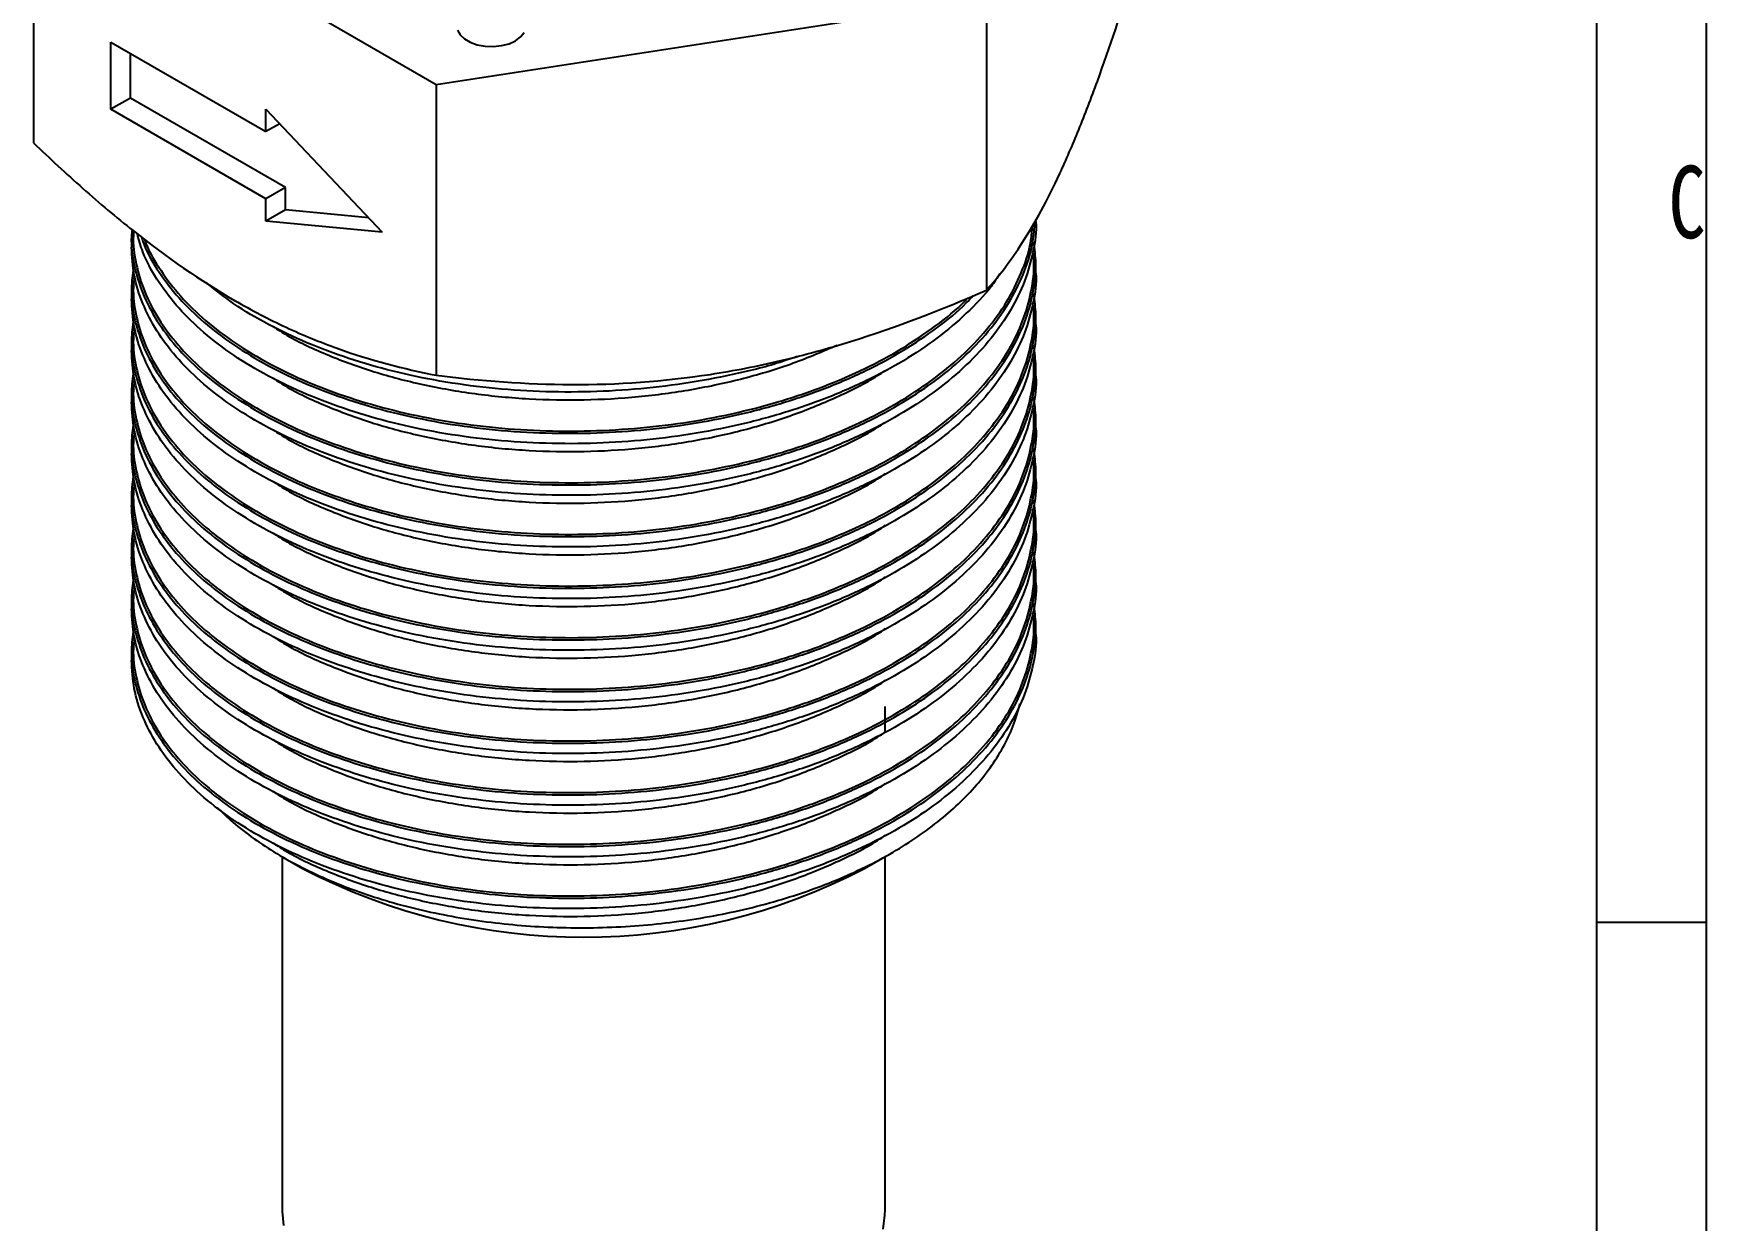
# Model space of a CAD drawing. Header units: millimetres. Extents: x 0 to 297, y 0 to 210.
# Drawn here: x 235.9 to 297, y 43.1 to 86.5 of the extents above; entities that cross this region are included whole.
import ezdxf

# ---------------------------------------------------------------- set-up
doc = ezdxf.new("R2010")
doc.units = ezdxf.units.MM
doc.layers.add('图框', color=7, linetype='Continuous')
doc.styles.add('SLDTEXTSTYLE1', font='HYSWLONGFANGSONG.TTF')

msp = doc.modelspace()

# ---------------------------------------------------------------- linework, layer by layer
at = {"color": 7, "linetype": 'Continuous', "lineweight": 25}
for p, q in [((235.9466444, 93.0749302), (250.6435829, 84.5905682)), ((235.9466444, 93.0749302), (235.9466444, 82.4598996)), ((250.6435829, 84.5905682), (270.7199742, 87.6960602)), ((270.7199742, 87.6960602), (270.7199742, 77.0810297)), ((238.7750715, 86.1345987), (244.4319258, 82.8689662)), ((238.7750715, 83.6849763), (238.7750715, 86.1345987)), ((239.4821783, 84.0931803), (239.4821783, 85.7263946)), ((250.6435829, 84.5905682), (250.6435829, 73.9755377)), ((239.4821783, 84.0931803), (238.7750715, 83.6849763)), ((244.4319258, 80.4193438), (238.7750715, 83.6849763)), ((245.1390326, 80.8275479), (239.4821783, 84.0931803)), ((244.4319258, 82.8689662), (244.4319258, 83.6855071)), ((244.4319258, 83.6855071), (248.6745665, 79.1949307)), ((244.9311173, 83.1571433), (244.4319258, 82.8689662)), ((245.1390326, 80.8275479), (244.4319258, 80.4193438)), ((245.1390326, 80.0110071), (245.1390326, 80.8275479)), ((244.4319258, 79.602803), (244.4319258, 80.4193438)), ((245.1390326, 80.0110071), (244.4319258, 79.602803)), ((248.1797296, 79.7186853), (245.1390326, 80.0110071)), ((248.6745665, 79.1949307), (244.4319258, 79.602803)), ((239.5230357, 79.0265262), (239.5230357, 78.64833)), ((272.5230357, 77.7056336), (272.5230357, 78.0838299)), ((239.5230357, 77.1411335), (239.5230357, 76.7629373)), ((272.5230357, 75.8202409), (272.5230357, 76.1984371)), ((239.5230357, 75.2557408), (239.5230357, 74.8775445)), ((272.5230357, 73.9348482), (272.5230357, 74.3130444)), ((239.5230357, 73.370348), (239.5230357, 72.9921518)), ((272.5230357, 72.0494554), (272.5230357, 72.4276517)), ((239.5230357, 71.4849553), (239.5230357, 71.1067591)), ((272.5230357, 70.1640627), (272.5230357, 70.5422589)), ((239.5230357, 69.5995626), (239.5230357, 69.2213663)), ((272.5230357, 68.27867), (272.5230357, 68.6568662)), ((239.5230357, 67.7141698), (239.5230357, 67.3359736)), ((272.5230357, 66.3932772), (272.5230357, 66.7714735)), ((239.5230357, 65.8287771), (239.5230357, 65.4505809)), ((272.5230357, 64.5078845), (272.5230357, 64.8860807)), ((239.5230357, 63.9433844), (239.5230357, 63.5651881)), ((267.0230357, 60.9476359), (267.0230357, 61.8857081)), ((245.0230357, 56.405531), (245.0230357, 43.5135398)), ((245.0487481, 56.383247), (245.7683214, 55.9677112)), ((266.27775, 55.9677112), (267.2684809, 56.5398339)), ((267.0230357, 43.5135398), (267.0230357, 56.3980953))]:
    msp.add_line(p, q, dxfattribs=at)
at = {"color": 7, "linetype": 'Continuous', "lineweight": 25, "flags": 128}
for points in [[(251.4259885, 86.5646641), (251.5156386, 86.39858), (251.6715341, 86.2497076), (251.8846148, 86.1266987), (252.1424974, 86.0367022), (252.4301946, 85.9849483), (252.7309865, 85.9744448), (253.0273922, 86.0058021), (253.3021857, 86.0771979), (253.5393969, 86.1844828)], [(253.5393969, 86.1844828), (253.72524, 86.3214219), (253.8489145, 86.4800568)], [(245.0230357, 43.5135398), (245.0236079, 43.4487694), (245.0693528, 42.9314145)], [(266.95387, 42.802547), (267.0178862, 43.3192556), (267.0230357, 43.5135398)]]:
    msp.add_lwpolyline(points, dxfattribs=at)
at = {"color": 7, "linetype": 'Continuous', "lineweight": 25}
msp.add_arc((256.0231269, 75.6710793), 22.2122433, 242.50484756, 297.489777509, dxfattribs=at)
for points, knots in [([(270.7199742, 77.0810297), (271.1562085, 77.5621278), (271.5965038, 78.1309889), (272.4889668, 79.5252826), (272.9412236, 80.3526418), (273.5158728, 81.5884325), (273.6315858, 81.846293), (273.8622386, 82.3782494), (273.9770176, 82.6519102), (274.319795, 83.4947765), (274.5462312, 84.0859059), (275.2201248, 85.9352853), (275.6621984, 87.2690889), (276.099427, 88.6708837)], [0, 0, 0, 0, 0.25, 0.25, 0.5, 0.5, 0.5625, 0.5625, 0.625, 0.625, 0.75, 0.75, 1, 1, 1, 1]), ([(235.9466444, 82.4598996), (236.5396609, 81.889294), (237.1395156, 81.3327238), (238.3567826, 80.2556203), (238.9683556, 79.7404308), (240.8079151, 78.2818239), (242.0430141, 77.4252122), (243.911164, 76.345999), (244.536435, 76.020157), (245.478144, 75.5818535), (245.7922844, 75.444365), (246.4147801, 75.1882629), (246.7240297, 75.0692194), (248.2611445, 74.5151709), (249.4617873, 74.2028758), (250.6435829, 73.9755377)], [0, 0, 0, 0, 0.125, 0.125, 0.25, 0.25, 0.5, 0.5, 0.625, 0.625, 0.6875, 0.6875, 0.75, 0.75, 1, 1, 1, 1]), ([(239.5485379, 79.28588), (239.5385998, 79.2024414), (239.4874333, 78.7728571), (239.6019498, 77.9940062), (239.901137, 76.9672911), (240.4204531, 75.9708389), (241.1271708, 75.0195333), (242.019017, 74.1200262), (243.0895815, 73.2812104), (244.3309164, 72.513067), (245.7210804, 71.830855), (247.2327481, 71.2466409), (248.8470662, 70.7643591), (250.552307, 70.3889218), (252.3373564, 70.125303), (254.1761121, 69.9793317), (256.0336685, 69.9540498), (257.8785775, 70.04809), (259.6963101, 70.258551), (261.4743905, 70.5869791), (263.1953208, 71.0321601), (264.8270918, 71.5875346), (266.339264, 72.2420231), (267.7143839, 72.9848667), (268.9444347, 73.811433), (270.0194015, 74.7183872), (270.9212914, 75.694846), (271.6348384, 76.7225698), (272.1387561, 77.7828932), (272.4317621, 78.7325389), (272.4699877, 79.3283538), (272.4849367, 79.5613625)], [0, 0, 0, 0, 0.0086929227, 0.044755559, 0.0809103774, 0.1169270987, 0.1525806637, 0.1880533723, 0.2239512594, 0.2600783738, 0.2962054882, 0.3321033754, 0.367576084, 0.4032296489, 0.4392463702, 0.4754011886, 0.511463825, 0.5472074911, 0.5826390356, 0.6184641828, 0.6545636355, 0.6907092146, 0.7266709918, 0.7622259684, 0.797780945, 0.8337427222, 0.8698883012, 0.9059877539, 0.9418129011, 0.9772444456, 1, 1, 1, 1]), ([(272.522138, 79.5909976), (272.522437, 79.5878132), (272.5570594, 79.219048), (272.4370238, 78.4858571), (272.1482717, 77.4046111), (271.632255, 76.3443969), (270.9219869, 75.3166435), (270.019216, 74.3401927), (268.9444837, 73.4332364), (267.7143709, 72.6066705), (266.3392675, 71.8638268), (264.8270908, 71.2093384), (263.195321, 70.6539639), (261.4743904, 70.2087829), (259.6963101, 69.8803547), (257.8785775, 69.6698937), (256.0336685, 69.5758536), (254.1761121, 69.6011354), (252.3373564, 69.7471068), (250.552307, 70.0107256), (248.8470663, 70.3861629), (247.2327475, 70.8684446), (245.7210824, 71.4526587), (244.3309089, 72.1348709), (243.0896093, 72.9030138), (242.0189145, 73.741831), (241.1275492, 74.6413332), (240.4190262, 75.5926572), (239.9065308, 76.5890401), (239.5826968, 77.6130608), (239.5434478, 78.304553), (239.5239334, 78.6483588)], [0, 0, 0, 0, 0.0003100155, 0.0359008124, 0.0711808226, 0.1068527521, 0.142797814, 0.1787888049, 0.2145967801, 0.2499996945, 0.2854026089, 0.3212105841, 0.357201575, 0.3931466369, 0.4288185664, 0.4640985766, 0.4996893735, 0.5355977765, 0.5715979673, 0.6074606515, 0.6429617326, 0.6782827309, 0.7140270893, 0.7499996945, 0.7859722997, 0.8217166581, 0.8570376563, 0.8925387375, 0.9284014217, 0.9644016125, 1, 1, 1, 1]), ([(239.598811, 77.8941856), (239.5646567, 77.6462614), (239.4828265, 77.0522612), (239.5959482, 76.1086782), (239.9027405, 75.0818811), (240.4200289, 74.0854507), (241.1272833, 73.1341393), (242.0189865, 72.2346338), (243.0895898, 71.3958175), (244.3309142, 70.6276743), (245.721081, 69.9454622), (247.2327479, 69.3612481), (248.8470662, 68.8789664), (250.552307, 68.5035291), (252.3373564, 68.2399103), (254.1761121, 68.0939389), (256.0336685, 68.0686571), (257.8785775, 68.1626972), (259.6963101, 68.3731582), (261.4743905, 68.7015864), (263.1953209, 69.1467674), (264.8270911, 69.7021419), (266.3392665, 70.3566303), (267.7143749, 71.0994741), (268.9444685, 71.9260397), (270.0192735, 72.8329968), (270.9217712, 73.8094446), (271.6330561, 74.837209), (272.1453211, 75.8973828), (272.4479443, 76.9787785), (272.5624405, 77.963498), (272.4840727, 78.5833794), (272.4519069, 78.8378083)], [0, 0, 0, 0, 0.0244876046, 0.0586697192, 0.092939209, 0.1270778028, 0.1608721775, 0.1944951267, 0.2285210831, 0.2627643135, 0.2970075439, 0.3310335003, 0.3646564495, 0.3984508242, 0.432589418, 0.4668589078, 0.5010410224, 0.5349207998, 0.5685047314, 0.602461741, 0.6366787522, 0.6709394843, 0.7050259992, 0.7387269265, 0.7724278538, 0.8065143686, 0.8407751008, 0.8749921119, 0.9089491215, 0.9425330532, 0.9764128306, 1, 1, 1, 1]), ([(271.213714, 77.6782096), (271.1098645, 77.5215292), (270.7771532, 77.0195589), (270.0124553, 76.2272231), (268.9462685, 75.3181967), (267.7138951, 74.4921785), (266.3393966, 73.7491883), (264.8270559, 73.0947396), (263.1953304, 72.5393544), (261.4743879, 72.0941762), (259.6963107, 71.7657473), (257.8785773, 71.5552865), (256.0336686, 71.4612463), (254.1761121, 71.4865282), (252.3373563, 71.6324995), (250.5523071, 71.8961184), (248.8470657, 72.2715556), (247.2327497, 72.7538376), (245.7210742, 73.3380508), (244.3309399, 74.0202662), (243.0894941, 74.7883971), (242.0193391, 75.6272587), (241.125982, 76.5265968), (240.4249363, 77.478537), (239.9495342, 78.3524705), (239.7980062, 78.9146712), (239.7387569, 79.134499)], [0, 0, 0, 0, 0.0197966182, 0.0634241011, 0.1068297364, 0.1497443659, 0.1926589955, 0.2360646308, 0.2796921137, 0.3232639224, 0.3665046462, 0.409270294, 0.4524126706, 0.4959400422, 0.539578677, 0.5830506294, 0.6260842545, 0.6688995871, 0.7122281075, 0.7558333037, 0.7994384999, 0.8427670203, 0.885582353, 0.928615978, 0.9720879305, 1, 1, 1, 1]), ([(239.8871421, 79.0251563), (239.9036045, 78.968622), (240.0195195, 78.5705535), (240.4315264, 77.8575038), (241.1242344, 76.9045886), (242.0198125, 76.0055103), (243.0893657, 75.1665783), (244.3309744, 74.3984664), (245.721065, 73.7162459), (247.2327521, 73.1320341), (248.8470651, 72.6497517), (250.5523073, 72.2743146), (252.3373563, 72.0106958), (254.1761122, 71.8647244), (256.0336683, 71.8394426), (257.8785783, 71.9334824), (259.6963069, 72.1439448), (261.4744025, 72.4723679), (263.1952756, 72.9175677), (264.8272601, 73.472872), (266.3386424, 74.1276202), (267.7166751, 74.8695062), (268.9358391, 75.6996513), (269.7805967, 76.3758572), (270.1554933, 76.7919883), (270.2368654, 76.8823105)], [0, 0, 0, 0, 0.00775513156, 0.05460531658, 0.10098311156, 0.14712565042, 0.19382125721, 0.24081504045, 0.28780882368, 0.33450443047, 0.38064696933, 0.42702476431, 0.47387494933, 0.52090476969, 0.56781468058, 0.61430967823, 0.6603986712, 0.70699965861, 0.75395745988, 0.80097526173, 0.84775397605, 0.89400352828, 0.94025308051, 0.98703179484, 1, 1, 1, 1]), ([(272.522138, 77.7056049), (272.522437, 77.7024205), (272.5570594, 77.3336552), (272.4370238, 76.6004644), (272.1482717, 75.5192184), (271.632255, 74.4590041), (270.9219869, 73.4312507), (270.019216, 72.4547999), (268.9444837, 71.5478436), (267.7143709, 70.7212778), (266.3392675, 69.9784341), (264.8270908, 69.3239457), (263.195321, 68.7685712), (261.4743904, 68.3233901), (259.6963101, 67.994962), (257.8785775, 67.784501), (256.0336685, 67.6904609), (254.1761121, 67.7157427), (252.3373564, 67.8617141), (250.552307, 68.1253329), (248.8470663, 68.5007702), (247.2327475, 68.9830519), (245.7210824, 69.567266), (244.3309089, 70.2494781), (243.0896093, 71.0176211), (242.0189145, 71.8564383), (241.1275492, 72.7559405), (240.4190262, 73.7072644), (239.9065308, 74.7036474), (239.5826968, 75.7276681), (239.5434478, 76.4191602), (239.5239334, 76.762966)], [0, 0, 0, 0, 0.0003100155, 0.0359008124, 0.0711808226, 0.1068527521, 0.142797814, 0.1787888049, 0.2145967801, 0.2499996945, 0.2854026089, 0.3212105841, 0.357201575, 0.3931466369, 0.4288185664, 0.4640985766, 0.4996893735, 0.5355977765, 0.5715979673, 0.6074606515, 0.6429617326, 0.6782827309, 0.7140270893, 0.7499996945, 0.7859722997, 0.8217166581, 0.8570376563, 0.8925387375, 0.9284014217, 0.9644016125, 1, 1, 1, 1]), ([(239.598811, 76.0087929), (239.5646567, 75.7608687), (239.4828265, 75.1668685), (239.5959482, 74.2232855), (239.9027405, 73.1964883), (240.4200289, 72.200058), (241.1272833, 71.2487466), (242.0189865, 70.3492411), (243.0895898, 69.5104248), (244.3309142, 68.7422816), (245.721081, 68.0600695), (247.2327479, 67.4758554), (248.8470662, 66.9935737), (250.552307, 66.6181364), (252.3373564, 66.3545176), (254.1761121, 66.2085462), (256.0336685, 66.1832644), (257.8785775, 66.2773045), (259.6963101, 66.4877655), (261.4743905, 66.8161936), (263.1953209, 67.2613747), (264.8270911, 67.8167491), (266.3392665, 68.4712376), (267.7143749, 69.2140813), (268.9444685, 70.040647), (270.0192735, 70.947604), (270.9217712, 71.9240519), (271.6330561, 72.9518163), (272.1453211, 74.01199), (272.4479443, 75.0933858), (272.5624405, 76.0781053), (272.4840727, 76.6979867), (272.4519069, 76.9524155)], [0, 0, 0, 0, 0.0244876046, 0.0586697192, 0.092939209, 0.1270778028, 0.1608721775, 0.1944951267, 0.2285210831, 0.2627643135, 0.2970075439, 0.3310335003, 0.3646564495, 0.3984508242, 0.432589418, 0.4668589078, 0.5010410224, 0.5349207998, 0.5685047314, 0.602461741, 0.6366787522, 0.6709394843, 0.7050259992, 0.7387269265, 0.7724278538, 0.8065143686, 0.8407751008, 0.8749921119, 0.9089491215, 0.9425330532, 0.9764128306, 1, 1, 1, 1]), ([(263.8016656, 74.6546419), (263.5957029, 74.5823765), (262.8503709, 74.3208643), (261.4703865, 73.9838052), (259.6973661, 73.6500228), (257.8782932, 73.4409801), (256.0337454, 73.3465572), (254.1760924, 73.3719434), (252.3373575, 73.5178846), (250.552322, 73.7815191), (248.8470058, 74.156924), (247.2329746, 74.6393196), (245.7202208, 75.2231053), (244.3341463, 75.9069295), (243.1585952, 76.6199147), (242.5310928, 77.1348846), (242.2520857, 77.3638562)], [0, 0, 0, 0, 0.029123756, 0.1053922252, 0.1810811604, 0.2559385184, 0.3314553059, 0.4076459919, 0.484031434, 0.5601251138, 0.6354515416, 0.7103958685, 0.7862384836, 0.8625653944, 0.9388923053, 1, 1, 1, 1]), ([(250.6435829, 73.9755377), (252.2716315, 73.768616), (253.9148362, 73.6430524), (257.2455534, 73.6297719), (258.9333987, 73.743841), (261.0780187, 74.0733069), (261.5098656, 74.1486671), (262.3706735, 74.3168427), (262.7990343, 74.4094766), (264.0782969, 74.7117215), (264.9233684, 74.9457203), (267.4383736, 75.7322486), (269.0882146, 76.3688229), (270.7199742, 77.0810297)], [0, 0, 0, 0, 0.25, 0.25, 0.5, 0.5, 0.5625, 0.5625, 0.625, 0.625, 0.75, 0.75, 1, 1, 1, 1]), ([(272.522138, 75.8202121), (272.522437, 75.8170277), (272.5570594, 75.4482625), (272.4370238, 74.7150716), (272.1482717, 73.6338257), (271.632255, 72.5736114), (270.9219869, 71.545858), (270.019216, 70.5694072), (268.9444837, 69.6624509), (267.7143709, 68.8358851), (266.3392675, 68.0930414), (264.8270908, 67.4385529), (263.195321, 66.8831784), (261.4743904, 66.4379974), (259.6963101, 66.1095693), (257.8785775, 65.8991083), (256.0336685, 65.8050681), (254.1761121, 65.83035), (252.3373564, 65.9763213), (250.552307, 66.2399401), (248.8470663, 66.6153774), (247.2327475, 67.0976592), (245.7210824, 67.6818732), (244.3309089, 68.3640854), (243.0896093, 69.1322284), (242.0189145, 69.9710455), (241.1275492, 70.8705477), (240.4190262, 71.8218717), (239.9065308, 72.8182546), (239.5826968, 73.8422753), (239.5434478, 74.5337675), (239.5239334, 74.8775733)], [0, 0, 0, 0, 0.0003100155, 0.0359008124, 0.0711808226, 0.1068527521, 0.142797814, 0.1787888049, 0.2145967801, 0.2499996945, 0.2854026089, 0.3212105841, 0.357201575, 0.3931466369, 0.4288185664, 0.4640985766, 0.4996893735, 0.5355977765, 0.5715979673, 0.6074606515, 0.6429617326, 0.6782827309, 0.7140270893, 0.7499996945, 0.7859722997, 0.8217166581, 0.8570376563, 0.8925387375, 0.9284014217, 0.9644016125, 1, 1, 1, 1]), ([(239.598811, 74.1234001), (239.5646567, 73.875476), (239.4828265, 73.2814758), (239.5959482, 72.3378928), (239.9027405, 71.3110956), (240.4200289, 70.3146653), (241.1272833, 69.3633538), (242.0189865, 68.4638483), (243.0895898, 67.6250321), (244.3309142, 66.8568888), (245.721081, 66.1746767), (247.2327479, 65.5904627), (248.8470662, 65.1081809), (250.552307, 64.7327436), (252.3373564, 64.4691248), (254.1761121, 64.3231535), (256.0336685, 64.2978716), (257.8785775, 64.3919118), (259.6963101, 64.6023728), (261.4743905, 64.9308009), (263.1953209, 65.3759819), (264.8270911, 65.9313564), (266.3392665, 66.5858448), (267.7143749, 67.3286886), (268.9444685, 68.1552542), (270.0192735, 69.0622113), (270.9217712, 70.0386591), (271.6330561, 71.0664235), (272.1453211, 72.1265973), (272.4479443, 73.207993), (272.5624405, 74.1927126), (272.4840727, 74.812594), (272.4519069, 75.0670228)], [0, 0, 0, 0, 0.0244876046, 0.0586697192, 0.092939209, 0.1270778028, 0.1608721775, 0.1944951267, 0.2285210831, 0.2627643135, 0.2970075439, 0.3310335003, 0.3646564495, 0.3984508242, 0.432589418, 0.4668589078, 0.5010410224, 0.5349207998, 0.5685047314, 0.602461741, 0.6366787522, 0.6709394843, 0.7050259992, 0.7387269265, 0.7724278538, 0.8065143686, 0.8407751008, 0.8749921119, 0.9089491215, 0.9425330532, 0.9764128306, 1, 1, 1, 1]), ([(272.522138, 73.9348194), (272.522437, 73.931635), (272.5570594, 73.5628698), (272.4370238, 72.8296789), (272.1482717, 71.7484329), (271.632255, 70.6882187), (270.9219869, 69.6604652), (270.019216, 68.6840145), (268.9444837, 67.7770582), (267.7143709, 66.9504923), (266.3392675, 66.2076486), (264.8270908, 65.5531602), (263.195321, 64.9977857), (261.4743904, 64.5526047), (259.6963101, 64.2241765), (257.8785775, 64.0137155), (256.0336685, 63.9196754), (254.1761121, 63.9449572), (252.3373564, 64.0909286), (250.552307, 64.3545474), (248.8470663, 64.7299847), (247.2327475, 65.2122664), (245.7210824, 65.7964805), (244.3309089, 66.4786927), (243.0896093, 67.2468356), (242.0189145, 68.0856528), (241.1275492, 68.985155), (240.4190262, 69.936479), (239.9065308, 70.9328619), (239.5826968, 71.9568826), (239.5434478, 72.6483748), (239.5239334, 72.9921806)], [0, 0, 0, 0, 0.0003100155, 0.0359008124, 0.0711808226, 0.1068527521, 0.142797814, 0.1787888049, 0.2145967801, 0.2499996945, 0.2854026089, 0.3212105841, 0.357201575, 0.3931466369, 0.4288185664, 0.4640985766, 0.4996893735, 0.5355977765, 0.5715979673, 0.6074606515, 0.6429617326, 0.6782827309, 0.7140270893, 0.7499996945, 0.7859722997, 0.8217166581, 0.8570376563, 0.8925387375, 0.9284014217, 0.9644016125, 1, 1, 1, 1]), ([(239.598811, 72.2380074), (239.5646567, 71.9900832), (239.4828265, 71.396083), (239.5959482, 70.4525), (239.9027405, 69.4257029), (240.4200289, 68.4292725), (241.1272833, 67.4779611), (242.0189865, 66.5784556), (243.0895898, 65.7396393), (244.3309142, 64.9714961), (245.721081, 64.289284), (247.2327479, 63.7050699), (248.8470662, 63.2227882), (250.552307, 62.8473509), (252.3373564, 62.5837321), (254.1761121, 62.4377607), (256.0336685, 62.4124789), (257.8785775, 62.506519), (259.6963101, 62.71698), (261.4743905, 63.0454082), (263.1953209, 63.4905892), (264.8270911, 64.0459637), (266.3392665, 64.7004521), (267.7143749, 65.4432959), (268.9444685, 66.2698615), (270.0192735, 67.1768186), (270.9217712, 68.1532664), (271.6330561, 69.1810308), (272.1453211, 70.2412046), (272.4479443, 71.3226003), (272.5624405, 72.3073198), (272.4840727, 72.9272012), (272.4519069, 73.1816301)], [0, 0, 0, 0, 0.0244876046, 0.0586697192, 0.092939209, 0.1270778028, 0.1608721775, 0.1944951267, 0.2285210831, 0.2627643135, 0.2970075439, 0.3310335003, 0.3646564495, 0.3984508242, 0.432589418, 0.4668589078, 0.5010410224, 0.5349207998, 0.5685047314, 0.602461741, 0.6366787522, 0.6709394843, 0.7050259992, 0.7387269265, 0.7724278538, 0.8065143686, 0.8407751008, 0.8749921119, 0.9089491215, 0.9425330532, 0.9764128306, 1, 1, 1, 1]), ([(272.522138, 72.0494267), (272.522437, 72.0462423), (272.5570594, 71.677477), (272.4370238, 70.9442862), (272.1482717, 69.8630402), (271.632255, 68.8028259), (270.9219869, 67.7750725), (270.019216, 66.7986217), (268.9444837, 65.8916654), (267.7143709, 65.0650996), (266.3392675, 64.3222559), (264.8270908, 63.6677674), (263.195321, 63.112393), (261.4743904, 62.6672119), (259.6963101, 62.3387838), (257.8785775, 62.1283228), (256.0336685, 62.0342827), (254.1761121, 62.0595645), (252.3373564, 62.2055359), (250.552307, 62.4691547), (248.8470663, 62.844592), (247.2327475, 63.3268737), (245.7210824, 63.9110878), (244.3309089, 64.5932999), (243.0896093, 65.3614429), (242.0189145, 66.2002601), (241.1275492, 67.0997623), (240.4190262, 68.0510862), (239.9065308, 69.0474692), (239.5826968, 70.0714899), (239.5434478, 70.762982), (239.5239334, 71.1067878)], [0, 0, 0, 0, 0.0003100155, 0.0359008124, 0.0711808226, 0.1068527521, 0.142797814, 0.1787888049, 0.2145967801, 0.2499996945, 0.2854026089, 0.3212105841, 0.357201575, 0.3931466369, 0.4288185664, 0.4640985766, 0.4996893735, 0.5355977765, 0.5715979673, 0.6074606515, 0.6429617326, 0.6782827309, 0.7140270893, 0.7499996945, 0.7859722997, 0.8217166581, 0.8570376563, 0.8925387375, 0.9284014217, 0.9644016125, 1, 1, 1, 1]), ([(239.598811, 70.3526147), (239.5646567, 70.1046905), (239.4828265, 69.5106903), (239.5959482, 68.5671073), (239.9027405, 67.5403101), (240.4200289, 66.5438798), (241.1272833, 65.5925684), (242.0189865, 64.6930628), (243.0895898, 63.8542466), (244.3309142, 63.0861034), (245.721081, 62.4038913), (247.2327479, 61.8196772), (248.8470662, 61.3373955), (250.552307, 60.9619582), (252.3373564, 60.6983394), (254.1761121, 60.552368), (256.0336685, 60.5270861), (257.8785775, 60.6211263), (259.6963101, 60.8315873), (261.4743905, 61.1600154), (263.1953209, 61.6051965), (264.8270911, 62.1605709), (266.3392665, 62.8150594), (267.7143749, 63.5579031), (268.9444685, 64.3844688), (270.0192735, 65.2914258), (270.9217712, 66.2678737), (271.6330561, 67.2956381), (272.1453211, 68.3558118), (272.4479443, 69.4372076), (272.5624405, 70.4219271), (272.4840727, 71.0418085), (272.4519069, 71.2962373)], [0, 0, 0, 0, 0.0244876046, 0.0586697192, 0.092939209, 0.1270778028, 0.1608721775, 0.1944951267, 0.2285210831, 0.2627643135, 0.2970075439, 0.3310335003, 0.3646564495, 0.3984508242, 0.432589418, 0.4668589078, 0.5010410224, 0.5349207998, 0.5685047314, 0.602461741, 0.6366787522, 0.6709394843, 0.7050259992, 0.7387269265, 0.7724278538, 0.8065143686, 0.8407751008, 0.8749921119, 0.9089491215, 0.9425330532, 0.9764128306, 1, 1, 1, 1]), ([(272.522138, 70.1640339), (272.522437, 70.1608495), (272.5570594, 69.7920843), (272.4370238, 69.0588934), (272.1482717, 67.9776475), (271.632255, 66.9174332), (270.9219869, 65.8896798), (270.019216, 64.913229), (268.9444837, 64.0062727), (267.7143709, 63.1797069), (266.3392675, 62.4368632), (264.8270908, 61.7823747), (263.195321, 61.2270002), (261.4743904, 60.7818192), (259.6963101, 60.4533911), (257.8785775, 60.2429301), (256.0336685, 60.1488899), (254.1761121, 60.1741718), (252.3373564, 60.3201431), (250.552307, 60.5837619), (248.8470663, 60.9591992), (247.2327475, 61.441481), (245.7210824, 62.025695), (244.3309089, 62.7079072), (243.0896093, 63.4760502), (242.0189145, 64.3148673), (241.1275492, 65.2143695), (240.4190262, 66.1656935), (239.9065308, 67.1620764), (239.5826968, 68.1860971), (239.5434478, 68.8775893), (239.5239334, 69.2213951)], [0, 0, 0, 0, 0.0003100155, 0.0359008124, 0.0711808226, 0.1068527521, 0.142797814, 0.1787888049, 0.2145967801, 0.2499996945, 0.2854026089, 0.3212105841, 0.357201575, 0.3931466369, 0.4288185664, 0.4640985766, 0.4996893735, 0.5355977765, 0.5715979673, 0.6074606515, 0.6429617326, 0.6782827309, 0.7140270893, 0.7499996945, 0.7859722997, 0.8217166581, 0.8570376563, 0.8925387375, 0.9284014217, 0.9644016125, 1, 1, 1, 1]), ([(239.598811, 68.4672219), (239.5646567, 68.2192978), (239.4828265, 67.6252976), (239.5959482, 66.6817146), (239.9027405, 65.6549174), (240.4200289, 64.6584871), (241.1272833, 63.7071756), (242.0189865, 62.8076701), (243.0895898, 61.9688539), (244.3309142, 61.2007106), (245.721081, 60.5184985), (247.2327479, 59.9342845), (248.8470662, 59.4520027), (250.552307, 59.0765654), (252.3373564, 58.8129466), (254.1761121, 58.6669752), (256.0336685, 58.6416934), (257.8785775, 58.7357336), (259.6963101, 58.9461946), (261.4743905, 59.2746227), (263.1953209, 59.7198037), (264.8270911, 60.2751782), (266.3392665, 60.9296666), (267.7143749, 61.6725104), (268.9444685, 62.499076), (270.0192735, 63.4060331), (270.9217712, 64.3824809), (271.6330561, 65.4102453), (272.1453211, 66.4704191), (272.4479443, 67.5518148), (272.5624405, 68.5365344), (272.4840727, 69.1564158), (272.4519069, 69.4108446)], [0, 0, 0, 0, 0.0244876046, 0.0586697192, 0.092939209, 0.1270778028, 0.1608721775, 0.1944951267, 0.2285210831, 0.2627643135, 0.2970075439, 0.3310335003, 0.3646564495, 0.3984508242, 0.432589418, 0.4668589078, 0.5010410224, 0.5349207998, 0.5685047314, 0.602461741, 0.6366787522, 0.6709394843, 0.7050259992, 0.7387269265, 0.7724278538, 0.8065143686, 0.8407751008, 0.8749921119, 0.9089491215, 0.9425330532, 0.9764128306, 1, 1, 1, 1]), ([(272.522138, 68.2786412), (272.522437, 68.2754568), (272.5570594, 67.9066916), (272.4370238, 67.1735007), (272.1482717, 66.0922547), (271.632255, 65.0320405), (270.9219869, 64.004287), (270.019216, 63.0278362), (268.9444837, 62.12088), (267.7143709, 61.2943141), (266.3392675, 60.5514704), (264.8270908, 59.896982), (263.195321, 59.3416075), (261.4743904, 58.8964265), (259.6963101, 58.5679983), (257.8785775, 58.3575373), (256.0336685, 58.2634972), (254.1761121, 58.288779), (252.3373564, 58.4347504), (250.552307, 58.6983692), (248.8470663, 59.0738065), (247.2327475, 59.5560882), (245.7210824, 60.1403023), (244.3309089, 60.8225145), (243.0896093, 61.5906574), (242.0189145, 62.4294746), (241.1275492, 63.3289768), (240.4190262, 64.2803008), (239.9065308, 65.2766837), (239.5826968, 66.3007044), (239.5434478, 66.9921966), (239.5239334, 67.3360024)], [0, 0, 0, 0, 0.0003100155, 0.0359008124, 0.0711808226, 0.1068527521, 0.142797814, 0.1787888049, 0.2145967801, 0.2499996945, 0.2854026089, 0.3212105841, 0.357201575, 0.3931466369, 0.4288185664, 0.4640985766, 0.4996893735, 0.5355977765, 0.5715979673, 0.6074606515, 0.6429617326, 0.6782827309, 0.7140270893, 0.7499996945, 0.7859722997, 0.8217166581, 0.8570376563, 0.8925387375, 0.9284014217, 0.9644016125, 1, 1, 1, 1]), ([(239.598811, 66.5818292), (239.5646567, 66.333905), (239.4828265, 65.7399048), (239.5959482, 64.7963218), (239.9027405, 63.7695247), (240.4200289, 62.7730943), (241.1272833, 61.8217829), (242.0189865, 60.9222774), (243.0895898, 60.0834611), (244.3309142, 59.3153179), (245.721081, 58.6331058), (247.2327479, 58.0488917), (248.8470662, 57.56661), (250.552307, 57.1911727), (252.3373564, 56.9275539), (254.1761121, 56.7815825), (256.0336685, 56.7563007), (257.8785775, 56.8503408), (259.6963101, 57.0608018), (261.4743905, 57.38923), (263.1953209, 57.834411), (264.8270911, 58.3897855), (266.3392665, 59.0442739), (267.7143749, 59.7871177), (268.9444685, 60.6136833), (270.0192735, 61.5206404), (270.9217712, 62.4970882), (271.6330561, 63.5248526), (272.1453211, 64.5850264), (272.4479443, 65.6664221), (272.5624405, 66.6511416), (272.4840727, 67.271023), (272.4519069, 67.5254518)], [0, 0, 0, 0, 0.0244876046, 0.0586697192, 0.092939209, 0.1270778028, 0.1608721775, 0.1944951267, 0.2285210831, 0.2627643135, 0.2970075439, 0.3310335003, 0.3646564495, 0.3984508242, 0.432589418, 0.4668589078, 0.5010410224, 0.5349207998, 0.5685047314, 0.602461741, 0.6366787522, 0.6709394843, 0.7050259992, 0.7387269265, 0.7724278538, 0.8065143686, 0.8407751008, 0.8749921119, 0.9089491215, 0.9425330532, 0.9764128306, 1, 1, 1, 1]), ([(272.522138, 66.3932485), (272.522437, 66.3900641), (272.5570594, 66.0212988), (272.4370238, 65.288108), (272.1482717, 64.206862), (271.632255, 63.1466477), (270.9219869, 62.1188943), (270.019216, 61.1424435), (268.9444837, 60.2354872), (267.7143709, 59.4089214), (266.3392675, 58.6660777), (264.8270908, 58.0115892), (263.195321, 57.4562148), (261.4743904, 57.0110337), (259.6963101, 56.6826056), (257.8785775, 56.4721446), (256.0336685, 56.3781045), (254.1761121, 56.4033863), (252.3373564, 56.5493577), (250.552307, 56.8129765), (248.8470663, 57.1884138), (247.2327475, 57.6706955), (245.7210824, 58.2549096), (244.3309089, 58.9371217), (243.0896093, 59.7052647), (242.0189145, 60.5440819), (241.1275492, 61.443584), (240.4190262, 62.394908), (239.9065308, 63.3912909), (239.5826968, 64.4153117), (239.5434478, 65.1068038), (239.5239334, 65.4506096)], [0, 0, 0, 0, 0.0003100155, 0.0359008124, 0.0711808226, 0.1068527521, 0.142797814, 0.1787888049, 0.2145967801, 0.2499996945, 0.2854026089, 0.3212105841, 0.357201575, 0.3931466369, 0.4288185664, 0.4640985766, 0.4996893735, 0.5355977765, 0.5715979673, 0.6074606515, 0.6429617326, 0.6782827309, 0.7140270893, 0.7499996945, 0.7859722997, 0.8217166581, 0.8570376563, 0.8925387375, 0.9284014217, 0.9644016125, 1, 1, 1, 1]), ([(239.598811, 64.6964365), (239.5646567, 64.4485123), (239.4828265, 63.8545121), (239.5959482, 62.9109291), (239.9027405, 61.8841319), (240.4200289, 60.8877016), (241.1272833, 59.9363902), (242.0189865, 59.0368846), (243.0895898, 58.1980684), (244.3309142, 57.4299252), (245.721081, 56.7477131), (247.2327479, 56.163499), (248.8470662, 55.6812173), (250.552307, 55.30578), (252.3373564, 55.0421612), (254.1761121, 54.8961898), (256.0336685, 54.8709079), (257.8785775, 54.9649481), (259.6963101, 55.1754091), (261.4743905, 55.5038372), (263.1953209, 55.9490183), (264.8270911, 56.5043927), (266.3392665, 57.1588812), (267.7143749, 57.9017249), (268.9444685, 58.7282906), (270.0192735, 59.6352476), (270.9217712, 60.6116955), (271.6330561, 61.6394599), (272.1453211, 62.6996336), (272.4479443, 63.7810294), (272.5624405, 64.7657489), (272.4840727, 65.3856303), (272.4519069, 65.6400591)], [0, 0, 0, 0, 0.0244876046, 0.0586697192, 0.092939209, 0.1270778028, 0.1608721775, 0.1944951267, 0.2285210831, 0.2627643135, 0.2970075439, 0.3310335003, 0.3646564495, 0.3984508242, 0.432589418, 0.4668589078, 0.5010410224, 0.5349207998, 0.5685047314, 0.602461741, 0.6366787522, 0.6709394843, 0.7050259992, 0.7387269265, 0.7724278538, 0.8065143686, 0.8407751008, 0.8749921119, 0.9089491215, 0.9425330532, 0.9764128306, 1, 1, 1, 1]), ([(272.522138, 64.5078557), (272.522437, 64.5046713), (272.5570594, 64.1359061), (272.4370238, 63.4027152), (272.1482717, 62.3214693), (271.632255, 61.261255), (270.9219869, 60.2335016), (270.019216, 59.2570508), (268.9444837, 58.3500945), (267.7143709, 57.5235287), (266.3392675, 56.780685), (264.8270908, 56.1261965), (263.195321, 55.570822), (261.4743904, 55.125641), (259.6963101, 54.7972129), (257.8785775, 54.5867519), (256.0336685, 54.4927117), (254.1761121, 54.5179935), (252.3373564, 54.6639649), (250.552307, 54.9275837), (248.8470663, 55.303021), (247.2327475, 55.7853028), (245.7210824, 56.3695168), (244.3309089, 57.051729), (243.0896093, 57.819872), (242.0189145, 58.6586891), (241.1275492, 59.5581913), (240.4190262, 60.5095153), (239.9065308, 61.5058982), (239.5826968, 62.5299189), (239.5434478, 63.2214111), (239.5239334, 63.5652169)], [0, 0, 0, 0, 0.0003100155, 0.0359008124, 0.0711808226, 0.1068527521, 0.142797814, 0.1787888049, 0.2145967801, 0.2499996945, 0.2854026089, 0.3212105841, 0.357201575, 0.3931466369, 0.4288185664, 0.4640985766, 0.4996893735, 0.5355977765, 0.5715979673, 0.6074606515, 0.6429617326, 0.6782827309, 0.7140270893, 0.7499996945, 0.7859722997, 0.8217166581, 0.8570376563, 0.8925387375, 0.9284014217, 0.9644016125, 1, 1, 1, 1]), ([(242.6562604, 58.1932334), (242.8410898, 58.0130546), (243.2458414, 57.6184873), (243.9763224, 57.0570637), (244.8213449, 56.5019465), (245.7448944, 55.9924169), (246.7526101, 55.5234189), (247.8234481, 55.1072907), (248.9547335, 54.7437963), (250.1312368, 54.4374803), (251.3643849, 54.186109), (252.6281409, 53.9965555), (253.9204406, 53.8684897), (255.2247521, 53.8034026), (256.5519825, 53.8014293), (257.8706299, 53.8640591), (259.1786828, 53.9901601), (260.4596715, 54.1778744), (261.7262889, 54.4295929), (262.9505058, 54.7413885), (264.1310179, 55.112338), (265.2527809, 55.5376627), (266.3239563, 56.0213223), (267.316942, 56.5526563), (268.2319654, 57.1302811), (269.0585412, 57.7465964), (269.8046126, 58.408326), (270.4518551, 59.102405), (271.0012603, 59.8275653), (271.4414221, 60.574943), (271.7663309, 61.294743), (271.8886593, 61.76766), (271.943284, 61.9788371)], [0, 0, 0, 0, 0.0282706643, 0.061908965, 0.0945787725, 0.1278285205, 0.1610782685, 0.1949282171, 0.2277191603, 0.2610894696, 0.2944597788, 0.3284267043, 0.3614587475, 0.3950787474, 0.4286987474, 0.4629273007, 0.4960387915, 0.529732841, 0.5634268905, 0.5977224376, 0.6311169532, 0.6651074599, 0.6990979667, 0.7337053946, 0.7671410113, 0.801163086, 0.8351851608, 0.8698139335, 0.9035669858, 0.9379236667, 0.9722803475, 1, 1, 1, 1])]:
    msp.add_open_spline(points, degree=3, knots=knots, dxfattribs=at)
at = {"color": 8, "linetype": 'Continuous', "lineweight": 25}
for points, knots in [([(239.609791, 79.2346841), (239.6037888, 79.1819244), (239.5585794, 78.7845287), (239.6739547, 78.0394596), (239.9696855, 77.0173101), (240.4873589, 76.0252629), (241.1908981, 75.0781725), (242.0789678, 74.1826539), (243.1449388, 73.3475735), (244.3809633, 72.5828652), (245.7651761, 71.9037205), (247.2703735, 71.3221519), (248.8777818, 70.8420733), (250.5757237, 70.4683846), (252.3531324, 70.2060402), (254.1840175, 70.0608412), (256.033623, 70.0358141), (257.870635, 70.1295946), (259.6805873, 70.3392929), (261.4510569, 70.6664593), (263.1646209, 71.1098816), (264.7894075, 71.6630263), (266.2951062, 72.3148589), (267.6643435, 73.0546628), (268.8891169, 73.877832), (269.9595294, 74.781047), (270.8573822, 75.7534835), (271.5685326, 76.7769181), (272.067867, 77.8329836), (272.3474759, 78.7150687), (272.384406, 79.2441748), (272.3961264, 79.4120945)], [0, 0, 0, 0, 0.0055734557, 0.0419803271, 0.0784802612, 0.1148407788, 0.1508346705, 0.1866459779, 0.222886526, 0.2593584914, 0.2958304568, 0.3320710049, 0.3678823123, 0.403876204, 0.4402367216, 0.4767366557, 0.5131435271, 0.5492283807, 0.5849981307, 0.6211652439, 0.6576092834, 0.6940998899, 0.7304049384, 0.7662992998, 0.8021936612, 0.8384987098, 0.8749893162, 0.9114333557, 0.9476004689, 0.9833702189, 1, 1, 1, 1]), ([(239.9955089, 78.9453026), (239.9994717, 78.9321319), (240.1056291, 78.5793083), (240.5011733, 77.9122639), (241.1872347, 76.9631387), (242.0799602, 76.0681621), (243.1446697, 75.2329349), (244.3810357, 74.4682664), (245.7651569, 73.789111), (247.2703786, 73.2075452), (248.8777805, 72.7274658), (250.5757241, 72.3537774), (252.3531322, 72.0914329), (254.1840176, 71.9462339), (256.0336227, 71.9212069), (257.8706361, 72.014987), (259.6805833, 72.224687), (261.4510721, 72.551847), (263.1645635, 72.9952934), (264.7896213, 73.548348), (266.294317, 74.2005141), (267.6672524, 74.9390881), (268.8782042, 75.766854), (269.6738057, 76.3946251), (270.0078477, 76.7612145), (270.0470447, 76.8042307)], [0, 0, 0, 0, 0.0018400541, 0.0492923063, 0.0962660938, 0.1430015998, 0.190297286, 0.2378949831, 0.2854926801, 0.3327883663, 0.3795238724, 0.4264976598, 0.473949912, 0.5215841096, 0.5690968557, 0.616189353, 0.6628706246, 0.7100704746, 0.757631727, 0.8052537516, 0.852633614, 0.8994775095, 0.9463214051, 0.9937012675, 1, 1, 1, 1]), ([(239.6344808, 77.5917189), (239.6176039, 77.4581786), (239.5571778, 76.980049), (239.6699131, 76.1541105), (239.9707654, 75.1319057), (240.4870732, 74.1398733), (241.1909738, 73.1927789), (242.0789473, 72.2972613), (243.1449444, 71.4621807), (244.3809618, 70.6974725), (245.7651765, 70.0183277), (247.2703734, 69.4367592), (248.8777819, 68.9566805), (250.5757237, 68.5829919), (252.3531324, 68.3206475), (254.1840175, 68.1754485), (256.033623, 68.1504213), (257.870635, 68.2442019), (259.6805873, 68.4539002), (261.4510568, 68.7810666), (263.1646211, 69.2244889), (264.7894066, 69.7776336), (266.2951098, 70.4294661), (267.6643304, 71.1692703), (268.8891661, 71.9924382), (269.9593431, 72.8956584), (270.8580807, 73.8680752), (271.5659382, 74.8915831), (272.077423, 75.9473782), (272.3735286, 77.0242271), (272.4876241, 77.8744171), (272.4320432, 78.3615262), (272.4179942, 78.4846502)], [0, 0, 0, 0, 0.013563709, 0.0485636913, 0.0836531401, 0.11860856, 0.1532115216, 0.1876389546, 0.222479041, 0.2575416019, 0.2926041628, 0.3274442492, 0.3618716822, 0.3964746438, 0.4314300636, 0.4665195125, 0.5015194948, 0.5362099033, 0.5705973849, 0.6053668741, 0.6404025883, 0.6754830699, 0.7103851642, 0.7448924417, 0.7793997192, 0.8143018135, 0.8493822952, 0.8844180093, 0.9191874986, 0.9535749801, 0.9882653886, 1, 1, 1, 1]), ([(239.6344808, 75.7063262), (239.6176039, 75.5727859), (239.5571778, 75.0946563), (239.6699131, 74.2687178), (239.9707654, 73.246513), (240.4870732, 72.2544805), (241.1909738, 71.3073862), (242.0789473, 70.4118686), (243.1449444, 69.5767879), (244.3809618, 68.8120798), (245.7651765, 68.132935), (247.2703734, 67.5513664), (248.8777819, 67.0712878), (250.5757237, 66.6975991), (252.3531324, 66.4352547), (254.1840175, 66.2900557), (256.033623, 66.2650286), (257.870635, 66.3588091), (259.6805873, 66.5685074), (261.4510568, 66.8956738), (263.1646211, 67.3390962), (264.7894066, 67.8922409), (266.2951098, 68.5440734), (267.6643304, 69.2838776), (268.8891661, 70.1070455), (269.9593431, 71.0102657), (270.8580807, 71.9826825), (271.5659382, 73.0061904), (272.077423, 74.0619854), (272.3735286, 75.1388344), (272.4876241, 75.9890244), (272.4320432, 76.4761334), (272.4179942, 76.5992575)], [0, 0, 0, 0, 0.013563709, 0.0485636913, 0.0836531401, 0.11860856, 0.1532115216, 0.1876389546, 0.222479041, 0.2575416019, 0.2926041628, 0.3274442492, 0.3618716822, 0.3964746438, 0.4314300636, 0.4665195125, 0.5015194948, 0.5362099033, 0.5705973849, 0.6053668741, 0.6404025883, 0.6754830699, 0.7103851642, 0.7448924417, 0.7793997192, 0.8143018135, 0.8493822952, 0.8844180093, 0.9191874986, 0.9535749801, 0.9882653886, 1, 1, 1, 1]), ([(244.690576, 75.7557118), (244.8604184, 75.6453134), (245.4648021, 75.252461), (246.70065, 74.6893034), (248.3561243, 74.0821667), (250.1501377, 73.6110805), (252.0464416, 73.2774729), (254.0232891, 73.0904088), (256.0311056, 73.0550758), (258.0266311, 73.170295), (259.9869868, 73.4323329), (261.8847161, 73.8455503), (263.676496, 74.3847407), (264.7484237, 74.8495853), (265.2714055, 75.0763779)], [0, 0, 0, 0, 0.0346509146, 0.1233051873, 0.2111963088, 0.2982345956, 0.3863380731, 0.4750539703, 0.5636159665, 0.6512656442, 0.738417789, 0.8267041036, 0.915450845, 1, 1, 1, 1]), ([(239.6344808, 73.8209334), (239.6176039, 73.6873931), (239.5571778, 73.2092636), (239.6699131, 72.383325), (239.9707654, 71.3611203), (240.4870732, 70.3690878), (241.1909738, 69.4219934), (242.0789473, 68.5264759), (243.1449444, 67.6913952), (244.3809618, 66.926687), (245.7651765, 66.2475423), (247.2703734, 65.6659737), (248.8777819, 65.1858951), (250.5757237, 64.8122064), (252.3531324, 64.549862), (254.1840175, 64.404663), (256.033623, 64.3796358), (257.870635, 64.4734164), (259.6805873, 64.6831147), (261.4510568, 65.0102811), (263.1646211, 65.4537034), (264.7894066, 66.0068481), (266.2951098, 66.6586806), (267.6643304, 67.3984849), (268.8891661, 68.2216527), (269.9593431, 69.1248729), (270.8580807, 70.0972897), (271.5659382, 71.1207977), (272.077423, 72.1765927), (272.3735286, 73.2534417), (272.4876241, 74.1036316), (272.4320432, 74.5907407), (272.4179942, 74.7138647)], [0, 0, 0, 0, 0.013563709, 0.0485636913, 0.0836531401, 0.11860856, 0.1532115216, 0.1876389546, 0.222479041, 0.2575416019, 0.2926041628, 0.3274442492, 0.3618716822, 0.3964746438, 0.4314300636, 0.4665195125, 0.5015194948, 0.5362099033, 0.5705973849, 0.6053668741, 0.6404025883, 0.6754830699, 0.7103851642, 0.7448924417, 0.7793997192, 0.8143018135, 0.8493822952, 0.8844180093, 0.9191874986, 0.9535749801, 0.9882653886, 1, 1, 1, 1]), ([(244.690576, 73.8703191), (244.8604184, 73.7599207), (245.4648021, 73.3670683), (246.70065, 72.8039106), (248.3561241, 72.1967741), (250.1501382, 71.7256873), (252.0464399, 71.3920818), (254.0232958, 71.20501), (256.0310807, 71.1697056), (258.0267226, 71.2848193), (259.9866454, 71.5472498), (261.8860116, 71.9589823), (263.6982884, 72.51177), (265.3536275, 73.2044353), (266.4713209, 73.7586161), (266.9699944, 74.1063907), (267.0357951, 74.1522801)], [0, 0, 0, 0, 0.031371005, 0.1116336378, 0.1912053561, 0.2700049654, 0.349768939, 0.4300873631, 0.5102664539, 0.5896195824, 0.6685222724, 0.7484517765, 0.8287981253, 0.9088660967, 0.9879747415, 1, 1, 1, 1]), ([(239.6344808, 71.9355407), (239.6176039, 71.8020004), (239.5571778, 71.3238708), (239.6699131, 70.4979323), (239.9707654, 69.4757275), (240.4870732, 68.4836951), (241.1909738, 67.5366007), (242.0789473, 66.6410831), (243.1449444, 65.8060025), (244.3809618, 65.0412943), (245.7651765, 64.3621495), (247.2703734, 63.780581), (248.8777819, 63.3005023), (250.5757237, 62.9268137), (252.3531324, 62.6644693), (254.1840175, 62.5192703), (256.033623, 62.4942431), (257.870635, 62.5880237), (259.6805873, 62.797722), (261.4510568, 63.1248884), (263.1646211, 63.5683107), (264.7894066, 64.1214554), (266.2951098, 64.7732879), (267.6643304, 65.5130921), (268.8891661, 66.33626), (269.9593431, 67.2394802), (270.8580807, 68.211897), (271.5659382, 69.2354049), (272.077423, 70.2912), (272.3735286, 71.3680489), (272.4876241, 72.2182389), (272.4320432, 72.705348), (272.4179942, 72.828472)], [0, 0, 0, 0, 0.01356370898, 0.0485636913, 0.08365314013, 0.11860855996, 0.15321152155, 0.1876389546, 0.22247904097, 0.25754160189, 0.29260416281, 0.32744424918, 0.36187168223, 0.39647464382, 0.43143006365, 0.46651951248, 0.5015194948, 0.53620990329, 0.57059738486, 0.6053668741, 0.64040258825, 0.67548306987, 0.71038516418, 0.74489244171, 0.77939971923, 0.81430181355, 0.84938229517, 0.88441800932, 0.91918749856, 0.95357498013, 0.98826538862, 1, 1, 1, 1]), ([(244.690576, 71.9849263), (244.8604184, 71.8745279), (245.4648021, 71.4816755), (246.70065, 70.9185179), (248.3561241, 70.3113814), (250.1501382, 69.8402946), (252.0464399, 69.506689), (254.0232958, 69.3196173), (256.0310807, 69.2843129), (258.0267226, 69.3994265), (259.9866454, 69.6618571), (261.8860116, 70.0735896), (263.6982884, 70.6263772), (265.3536275, 71.3190425), (266.4713209, 71.8732233), (266.9699944, 72.2209979), (267.0357951, 72.2668873)], [0, 0, 0, 0, 0.031371005, 0.1116336378, 0.1912053561, 0.2700049654, 0.349768939, 0.4300873631, 0.5102664539, 0.5896195824, 0.6685222724, 0.7484517765, 0.8287981253, 0.9088660967, 0.9879747415, 1, 1, 1, 1]), ([(239.6344808, 70.050148), (239.6176039, 69.9166076), (239.5571778, 69.4384781), (239.6699131, 68.6125396), (239.9707654, 67.5903348), (240.4870732, 66.5983023), (241.1909738, 65.651208), (242.0789473, 64.7556904), (243.1449444, 63.9206097), (244.3809618, 63.1559016), (245.7651765, 62.4767568), (247.2703734, 61.8951882), (248.8777819, 61.4151096), (250.5757237, 61.0414209), (252.3531324, 60.7790765), (254.1840175, 60.6338775), (256.033623, 60.6088504), (257.870635, 60.7026309), (259.6805873, 60.9123292), (261.4510568, 61.2394956), (263.1646211, 61.682918), (264.7894066, 62.2360627), (266.2951098, 62.8878952), (267.6643304, 63.6276994), (268.8891661, 64.4508673), (269.9593431, 65.3540874), (270.8580807, 66.3265043), (271.5659382, 67.3500122), (272.077423, 68.4058072), (272.3735286, 69.4826562), (272.4876241, 70.3328462), (272.4320432, 70.8199552), (272.4179942, 70.9430793)], [0, 0, 0, 0, 0.013563709, 0.0485636913, 0.0836531401, 0.11860856, 0.1532115216, 0.1876389546, 0.222479041, 0.2575416019, 0.2926041628, 0.3274442492, 0.3618716822, 0.3964746438, 0.4314300636, 0.4665195125, 0.5015194948, 0.5362099033, 0.5705973849, 0.6053668741, 0.6404025883, 0.6754830699, 0.7103851642, 0.7448924417, 0.7793997192, 0.8143018135, 0.8493822952, 0.8844180093, 0.9191874986, 0.9535749801, 0.9882653886, 1, 1, 1, 1]), ([(244.690576, 70.0995336), (244.8604184, 69.9891352), (245.4648021, 69.5962828), (246.70065, 69.0331251), (248.3561241, 68.4259886), (250.1501382, 67.9549018), (252.0464399, 67.6212963), (254.0232958, 67.4342245), (256.0310807, 67.3989202), (258.0267226, 67.5140338), (259.9866454, 67.7764643), (261.8860116, 68.1881968), (263.6982884, 68.7409845), (265.3536275, 69.4336498), (266.4713209, 69.9878306), (266.9699944, 70.3356052), (267.0357951, 70.3814946)], [0, 0, 0, 0, 0.031371005, 0.1116336378, 0.1912053561, 0.2700049654, 0.349768939, 0.4300873631, 0.5102664539, 0.5896195824, 0.6685222724, 0.7484517765, 0.8287981253, 0.9088660967, 0.9879747415, 1, 1, 1, 1]), ([(239.6344808, 68.1647552), (239.6176039, 68.0312149), (239.5571778, 67.5530853), (239.6699131, 66.7271468), (239.9707654, 65.7049421), (240.4870732, 64.7129096), (241.1909738, 63.7658152), (242.0789473, 62.8702977), (243.1449444, 62.035217), (244.3809618, 61.2705088), (245.7651765, 60.5913641), (247.2703734, 60.0097955), (248.8777819, 59.5297169), (250.5757237, 59.1560282), (252.3531324, 58.8936838), (254.1840175, 58.7484848), (256.033623, 58.7234576), (257.870635, 58.8172382), (259.6805873, 59.0269365), (261.4510568, 59.3541029), (263.1646211, 59.7975252), (264.7894066, 60.3506699), (266.2951098, 61.0025024), (267.6643304, 61.7423067), (268.8891661, 62.5654745), (269.9593431, 63.4686947), (270.8580807, 64.4411115), (271.5659382, 65.4646194), (272.077423, 66.5204145), (272.3735286, 67.5972635), (272.4876241, 68.4474534), (272.4320432, 68.9345625), (272.4179942, 69.0576865)], [0, 0, 0, 0, 0.013563709, 0.0485636913, 0.0836531401, 0.11860856, 0.1532115216, 0.1876389546, 0.222479041, 0.2575416019, 0.2926041628, 0.3274442492, 0.3618716822, 0.3964746438, 0.4314300636, 0.4665195125, 0.5015194948, 0.5362099033, 0.5705973849, 0.6053668741, 0.6404025883, 0.6754830699, 0.7103851642, 0.7448924417, 0.7793997192, 0.8143018135, 0.8493822952, 0.8844180093, 0.9191874986, 0.9535749801, 0.9882653886, 1, 1, 1, 1]), ([(244.690576, 68.2141409), (244.8604184, 68.1037425), (245.4648021, 67.7108901), (246.70065, 67.1477324), (248.3561241, 66.5405959), (250.1501382, 66.0695091), (252.0464399, 65.7359036), (254.0232958, 65.5488318), (256.0310807, 65.5135274), (258.0267226, 65.6286411), (259.9866454, 65.8910716), (261.8860116, 66.3028041), (263.6982884, 66.8555918), (265.3536275, 67.5482571), (266.4713209, 68.1024379), (266.9699944, 68.4502125), (267.0357951, 68.4961018)], [0, 0, 0, 0, 0.03137100504, 0.1116336378, 0.19120535607, 0.27000496539, 0.34976893897, 0.43008736308, 0.51026645388, 0.58961958242, 0.66852227236, 0.74845177645, 0.82879812529, 0.90886609669, 0.98797474152, 1, 1, 1, 1]), ([(239.6344808, 66.2793625), (239.6176039, 66.1458222), (239.5571778, 65.6676926), (239.6699131, 64.8417541), (239.9707654, 63.8195493), (240.4870732, 62.8275169), (241.1909738, 61.8804225), (242.0789473, 60.9849049), (243.1449444, 60.1498243), (244.3809618, 59.3851161), (245.7651765, 58.7059713), (247.2703734, 58.1244028), (248.8777819, 57.6443241), (250.5757237, 57.2706355), (252.3531324, 57.0082911), (254.1840175, 56.8630921), (256.033623, 56.8380649), (257.870635, 56.9318454), (259.6805873, 57.1415438), (261.4510568, 57.4687101), (263.1646211, 57.9121325), (264.7894066, 58.4652772), (266.2951098, 59.1171097), (267.6643304, 59.8569139), (268.8891661, 60.6800818), (269.9593431, 61.583302), (270.8580807, 62.5557188), (271.5659382, 63.5792267), (272.077423, 64.6350218), (272.3735286, 65.7118707), (272.4876241, 66.5620607), (272.4320432, 67.0491698), (272.4179942, 67.1722938)], [0, 0, 0, 0, 0.01356370898, 0.0485636913, 0.08365314013, 0.11860855996, 0.15321152155, 0.1876389546, 0.22247904097, 0.25754160189, 0.29260416281, 0.32744424918, 0.36187168223, 0.39647464382, 0.43143006365, 0.46651951248, 0.5015194948, 0.53620990329, 0.57059738486, 0.6053668741, 0.64040258825, 0.67548306987, 0.71038516418, 0.74489244171, 0.77939971923, 0.81430181355, 0.84938229517, 0.88441800932, 0.91918749856, 0.95357498013, 0.98826538862, 1, 1, 1, 1]), ([(244.690576, 66.3287481), (244.8604184, 66.2183497), (245.4648021, 65.8254973), (246.70065, 65.2623397), (248.3561241, 64.6552032), (250.1501382, 64.1841164), (252.0464399, 63.8505108), (254.0232958, 63.6634391), (256.0310807, 63.6281347), (258.0267226, 63.7432483), (259.9866454, 64.0056789), (261.8860116, 64.4174114), (263.6982884, 64.970199), (265.3536275, 65.6628643), (266.4713209, 66.2170451), (266.9699944, 66.5648197), (267.0357951, 66.6107091)], [0, 0, 0, 0, 0.031371005, 0.1116336378, 0.1912053561, 0.2700049654, 0.349768939, 0.4300873631, 0.5102664539, 0.5896195824, 0.6685222724, 0.7484517765, 0.8287981253, 0.9088660967, 0.9879747415, 1, 1, 1, 1]), ([(239.6344808, 64.3939698), (239.6176039, 64.2604294), (239.5571778, 63.7822999), (239.6699131, 62.9563614), (239.9707654, 61.9341566), (240.4870732, 60.9421241), (241.1909738, 59.9950298), (242.0789473, 59.0995122), (243.1449444, 58.2644315), (244.3809618, 57.4997234), (245.7651765, 56.8205786), (247.2703734, 56.23901), (248.8777819, 55.7589314), (250.5757237, 55.3852427), (252.3531324, 55.1228983), (254.1840175, 54.9776993), (256.033623, 54.9526722), (257.870635, 55.0464527), (259.6805873, 55.256151), (261.4510568, 55.5833174), (263.1646211, 56.0267398), (264.7894066, 56.5798844), (266.2951098, 57.231717), (267.6643304, 57.9715212), (268.8891661, 58.7946891), (269.9593431, 59.6979092), (270.8580807, 60.6703261), (271.5659382, 61.693834), (272.077423, 62.749629), (272.3735286, 63.826478), (272.4876241, 64.676668), (272.4320432, 65.163777), (272.4179942, 65.2869011)], [0, 0, 0, 0, 0.013563709, 0.0485636913, 0.0836531401, 0.11860856, 0.1532115216, 0.1876389546, 0.222479041, 0.2575416019, 0.2926041628, 0.3274442492, 0.3618716822, 0.3964746438, 0.4314300636, 0.4665195125, 0.5015194948, 0.5362099033, 0.5705973849, 0.6053668741, 0.6404025883, 0.6754830699, 0.7103851642, 0.7448924417, 0.7793997192, 0.8143018135, 0.8493822952, 0.8844180093, 0.9191874986, 0.9535749801, 0.9882653886, 1, 1, 1, 1]), ([(244.690576, 64.4433554), (244.8604184, 64.332957), (245.4648021, 63.9401046), (246.70065, 63.3769469), (248.3561241, 62.7698104), (250.1501382, 62.2987236), (252.0464399, 61.9651181), (254.0232958, 61.7780463), (256.0310807, 61.742742), (258.0267226, 61.8578556), (259.9866454, 62.1202861), (261.8860116, 62.5320186), (263.6982884, 63.0848063), (265.3536275, 63.7774716), (266.4713209, 64.3316524), (266.9699944, 64.679427), (267.0357951, 64.7253164)], [0, 0, 0, 0, 0.031371005, 0.1116336378, 0.1912053561, 0.2700049654, 0.349768939, 0.4300873631, 0.5102664539, 0.5896195824, 0.6685222724, 0.7484517765, 0.8287981253, 0.9088660967, 0.9879747415, 1, 1, 1, 1]), ([(244.690576, 62.5579627), (244.8604184, 62.4475643), (245.4648021, 62.0547119), (246.70065, 61.4915542), (248.3561241, 60.8844177), (250.1501382, 60.4133309), (252.0464399, 60.0797254), (254.0232958, 59.8926536), (256.0310807, 59.8573492), (258.0267226, 59.9724628), (259.9866454, 60.2348934), (261.8860116, 60.6466259), (263.6982884, 61.1994136), (265.3536275, 61.8920789), (266.4713209, 62.4462597), (266.9699944, 62.7940343), (267.0357951, 62.8399236)], [0, 0, 0, 0, 0.031371005, 0.1116336378, 0.1912053561, 0.2700049654, 0.349768939, 0.4300873631, 0.5102664539, 0.5896195824, 0.6685222724, 0.7484517765, 0.8287981253, 0.9088660967, 0.9879747415, 1, 1, 1, 1]), ([(244.690576, 60.6725699), (244.8604184, 60.5621715), (245.4648021, 60.1693191), (246.70065, 59.6061615), (248.3561241, 58.999025), (250.1501382, 58.5279382), (252.0464399, 58.1943326), (254.0232958, 58.0072608), (256.0310807, 57.9719565), (258.0267226, 58.0870701), (259.9866454, 58.3495007), (261.8860116, 58.7612332), (263.6982884, 59.3140208), (265.3536275, 60.0066861), (266.4713209, 60.5608669), (266.9699944, 60.9086415), (267.0357951, 60.9545309)], [0, 0, 0, 0, 0.031371005, 0.1116336378, 0.1912053561, 0.2700049654, 0.349768939, 0.4300873631, 0.5102664539, 0.5896195824, 0.6685222724, 0.7484517765, 0.8287981253, 0.9088660967, 0.9879747415, 1, 1, 1, 1]), ([(244.690576, 58.7871772), (244.8604184, 58.6767788), (245.4648021, 58.2839264), (246.70065, 57.7207687), (248.3561241, 57.1136322), (250.1501382, 56.6425454), (252.0464399, 56.3089399), (254.0232958, 56.1218681), (256.0310807, 56.0865637), (258.0267226, 56.2016774), (259.9866454, 56.4641079), (261.8860116, 56.8758404), (263.6982884, 57.4286281), (265.3536275, 58.1212934), (266.4713209, 58.6754742), (266.9699944, 59.0232488), (267.0357951, 59.0691382)], [0, 0, 0, 0, 0.03137100504, 0.1116336378, 0.19120535607, 0.27000496539, 0.34976893897, 0.43008736308, 0.51026645388, 0.58961958242, 0.66852227236, 0.74845177645, 0.82879812529, 0.90886609669, 0.98797474152, 1, 1, 1, 1]), ([(244.690576, 56.9017845), (244.8604184, 56.7913861), (245.4648021, 56.3985336), (246.70065, 55.835376), (248.3561241, 55.2282395), (250.1501382, 54.7571527), (252.0464399, 54.4235472), (254.0232958, 54.2364754), (256.0310807, 54.201171), (258.0267226, 54.3162846), (259.9866454, 54.5787152), (261.8860116, 54.9904477), (263.6982884, 55.5432353), (265.3536275, 56.2359007), (266.4713209, 56.7900815), (266.9699944, 57.137856), (267.0357951, 57.1837454)], [0, 0, 0, 0, 0.031371005, 0.1116336378, 0.1912053561, 0.2700049654, 0.349768939, 0.4300873631, 0.5102664539, 0.5896195824, 0.6685222724, 0.7484517765, 0.8287981253, 0.9088660967, 0.9879747415, 1, 1, 1, 1])]:
    msp.add_open_spline(points, degree=3, knots=knots, dxfattribs=at)
at = {"layer": '图框'}
for p, q in [((297, 0.1898854), (297, 210.1898854)), ((297, 54), (293, 54))]:
    msp.add_line(p, q, dxfattribs=at)
at = {"layer": '图框', "linetype": 'Continuous', "lineweight": 25}
msp.add_line((293, 4.1898854), (293, 206.1898854), dxfattribs=at)

# ---------------------------------------------------------------- texts
at = {"layer": '图框', "insert": (296.2847982, 81.6241742), "char_height": 2.6458333, "attachment_point": 2, "style": 'SLDTEXTSTYLE1'}
msp.add_mtext('C', dxfattribs=at)

doc.saveas('drawing.dxf')
